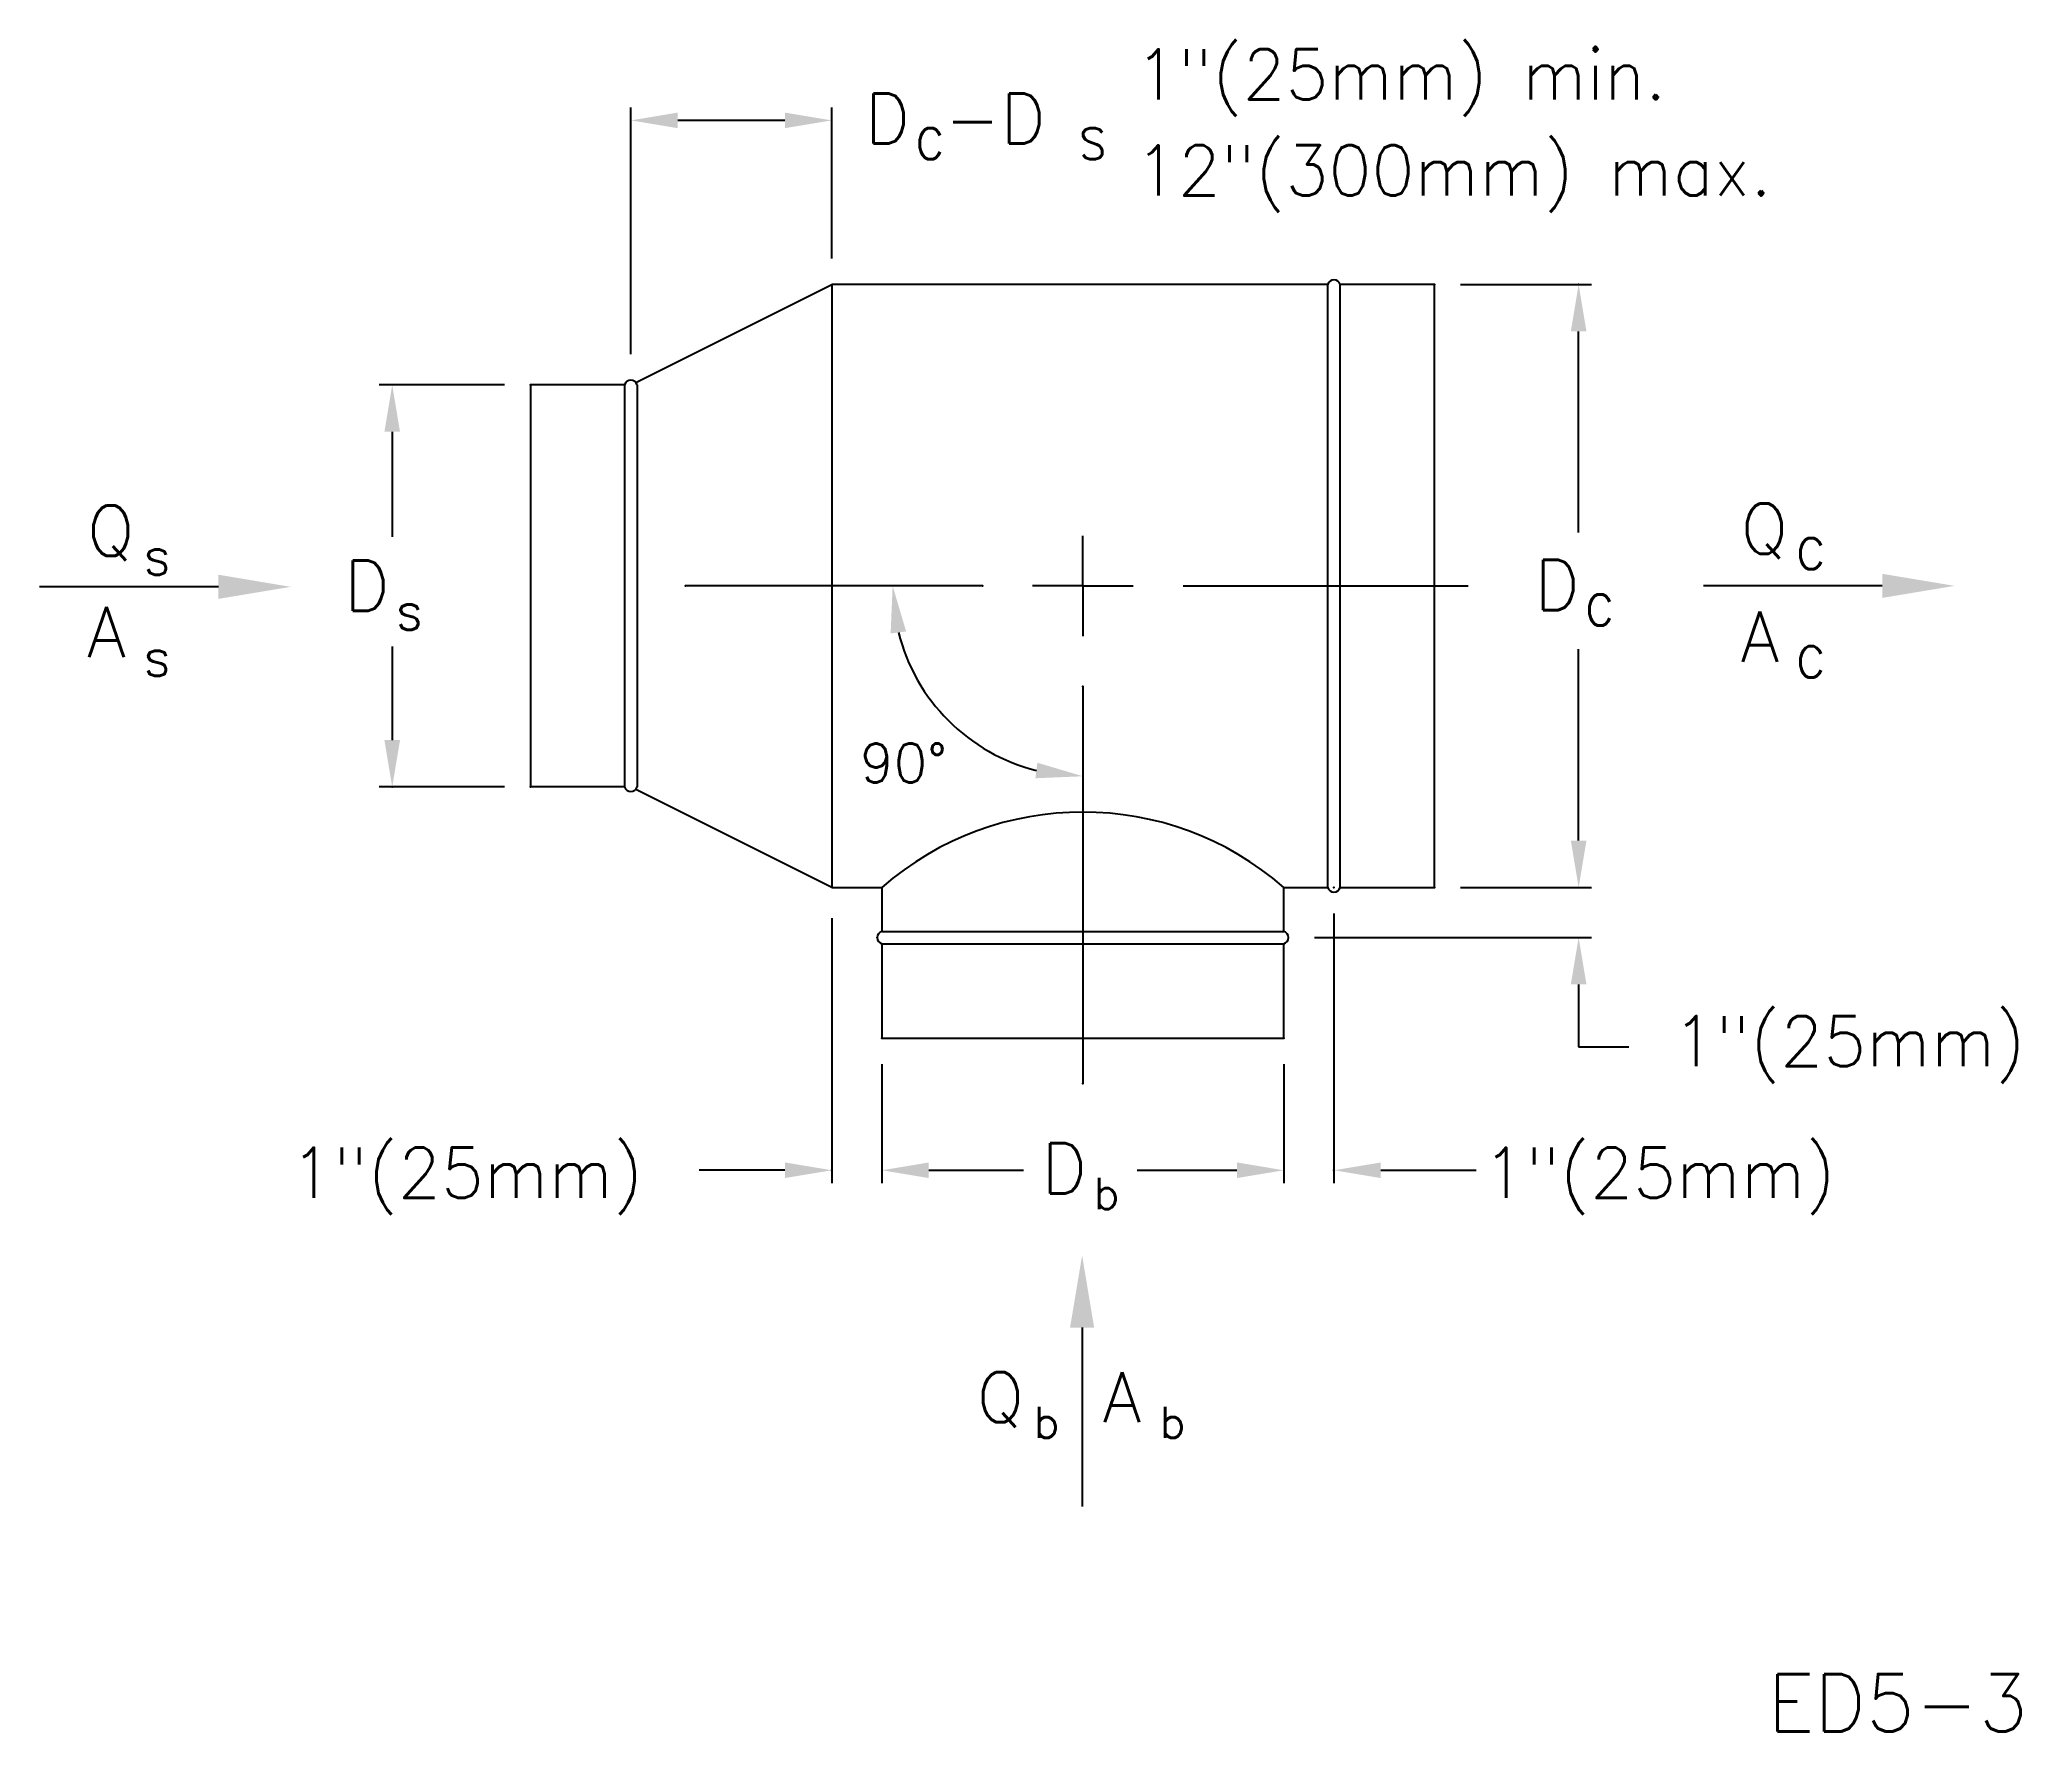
# Model space of a CAD drawing. Extents: x 1.54 to 9.16, y 1.04 to 7.54.
import ezdxf
from ezdxf.enums import TextEntityAlignment as Align

# ---------------------------------------------------------------- set-up
doc = ezdxf.new("R2010")
doc.units = 0
doc.header["$LTSCALE"] = 4
doc.header["$MEASUREMENT"] = 0
doc.layers.get('0').update_dxf_attribs({"linetype": 'CONTINUOUS'})
doc.layers.add('ALT', color=7, linetype='CONTINUOUS')
doc.layers.add('NUMBER', color=7, linetype='CONTINUOUS')
doc.styles.add('ROMANS', font='romans')

msp = doc.modelspace()

# ---------------------------------------------------------------- linework, layer by layer
for p, q in [((3.835, 6.221), (4.5884, 6.5977)), ((6.4952, 6.5977), (4.5884, 6.5977)), ((4.5884, 6.5977), (4.5884, 4.2806)), ((6.4952, 4.2806), (6.4952, 6.5977)), ((6.9055, 6.5977), (6.5435, 6.5977)), ((6.5435, 4.2806), (6.5435, 6.5977)), ((6.9055, 4.2806), (6.9055, 6.5977)), ((3.7919, 6.2115), (3.4298, 6.2115)), ((3.4298, 6.2115), (3.4298, 4.6668)), ((3.7919, 6.2115), (3.7919, 4.6668)), ((3.8401, 6.2115), (3.8401, 4.6668)), ((5.5539, 5.4391), (5.5539, 5.6322)), ((2.2302, 5.4358), (1.5428, 5.4358)), ((5.1677, 5.4391), (4.0267, 5.4391)), ((5.5539, 5.4391), (5.3608, 5.4391)), ((5.5539, 5.4391), (5.7469, 5.4391)), ((5.5539, 5.4391), (5.5539, 5.246)), ((5.94, 5.4391), (7.0353, 5.4391)), ((8.6272, 5.4395), (7.9398, 5.4395)), ((5.5539, 5.053), (5.5539, 3.5267)), ((3.7919, 4.6668), (3.4298, 4.6668)), ((4.5884, 4.2806), (3.835, 4.6573)), ((4.5884, 4.2806), (4.7815, 4.2806)), ((4.7815, 4.2806), (4.7815, 4.1116)), ((6.3262, 4.2806), (6.4952, 4.2806)), ((6.3262, 4.1116), (6.3262, 4.2806)), ((6.5435, 4.2806), (6.9055, 4.2806)), ((4.7815, 4.1116), (6.3262, 4.1116)), ((4.7815, 4.0633), (6.3262, 4.0633)), ((4.7815, 4.0633), (4.7815, 3.7013)), ((6.3262, 3.7013), (6.3262, 4.0633)), ((4.7815, 3.7013), (6.3262, 3.7013)), ((5.5509, 2.5885), (5.5509, 1.9011))]:
    msp.add_line(p, q)
at = {"linetype": 'ByBlock'}
for p, q in [((7.0055, 6.5977), (7.51, 6.5977)), ((7.0055, 6.5977), (7.51, 6.5977)), ((7.46, 5.6444), (7.46, 6.4177)), ((3.3298, 6.2115), (2.8485, 6.2115)), ((2.8985, 6.0315), (2.8985, 5.628)), ((2.8985, 5.2062), (2.8985, 4.8468)), ((7.46, 4.4606), (7.46, 5.1966)), ((3.3298, 4.6668), (2.8485, 4.6668)), ((7.0055, 4.2806), (7.51, 4.2806)), ((4.7815, 3.6013), (4.7815, 3.1434)), ((6.3262, 3.6013), (6.3262, 3.1434)), ((4.9615, 3.1934), (5.325, 3.1934)), ((5.762, 3.1934), (6.1462, 3.1934))]:
    msp.add_line(p, q, dxfattribs=at)
for centre, radius, start, end in [((6.5193, 6.5907), 0.0251, 16.2602, 163.7398), ((3.816, 6.2045), 0.0251, 16.2602, 163.7398), ((3.816, 4.6738), 0.0251, 196.2602, 343.7398), ((5.5539, 3.3949), 1.1752, 48.90996, 131.09004), ((6.5193, 4.2876), 0.0251, 196.2602, 343.7398), ((4.7885, 4.0875), 0.0251, 106.2602, 253.7398), ((6.3192, 4.0875), 0.0251, 286.2602, 73.7398)]:
    msp.add_arc(centre, radius, start, end)
msp.add_arc((5.5539, 5.4391), 0.7314, 194.13648, 255.86352, dxfattribs=at)
for points in [[(7.43, 6.4177), (7.49, 6.4177), (7.46, 6.5977)], [(7.43, 6.4177), (7.49, 6.4177), (7.46, 6.5977)], [(2.8685, 6.0315), (2.9285, 6.0315), (2.8985, 6.2115)], [(4.8744, 5.2642), (4.8148, 5.2568), (4.8225, 5.4391)], [(2.8685, 4.8468), (2.9285, 4.8468), (2.8985, 4.6668)], [(5.3789, 4.7597), (5.3715, 4.7001), (5.5539, 4.7077)], [(7.43, 4.4606), (7.49, 4.4606), (7.46, 4.2806)], [(4.9615, 3.1634), (4.9615, 3.2234), (4.7815, 3.1934)], [(6.1462, 3.1634), (6.1462, 3.2234), (6.3262, 3.1934)]]:
    msp.add_solid(points, dxfattribs=at)
for points in [[(8.6272, 5.4858), (8.6272, 5.3931), (8.9053, 5.4395)], [(2.2302, 5.4822), (2.2302, 5.3895), (2.5082, 5.4358)], [(5.5045, 2.5885), (5.5972, 2.5885), (5.5509, 2.8665)]]:
    msp.add_solid(points)
at = {"layer": 'ALT', "linetype": 'ByBlock'}
for p, q in [((3.816, 6.3296), (3.816, 7.2785)), ((4.5884, 6.6977), (4.5884, 7.2785)), ((4.4084, 7.2285), (3.996, 7.2285)), ((4.5884, 4.1625), (4.5884, 3.1434)), ((6.5193, 4.1806), (6.5193, 3.1434)), ((6.4443, 4.0875), (7.51, 4.0875)), ((7.46, 3.9075), (7.46, 3.8634)), ((7.46, 3.8634), (7.46, 3.6673)), ((4.2284, 3.1934), (4.0785, 3.1934)), ((4.4084, 3.1934), (4.2284, 3.1934)), ((6.6993, 3.1934), (6.8793, 3.1934)), ((6.8793, 3.1934), (7.066, 3.1934))]:
    msp.add_line(p, q, dxfattribs=at)
at = {"layer": 'ALT'}
msp.add_line((7.46, 3.6673), (7.6531, 3.6673), dxfattribs=at)
at = {"layer": 'ALT', "linetype": 'ByBlock'}
msp.add_point((6.5193, 3.1934), dxfattribs=at)
for points in [[(3.996, 7.1985), (3.996, 7.2585), (3.816, 7.2285)], [(4.4084, 7.1985), (4.4084, 7.2585), (4.5884, 7.2285)], [(7.43, 3.9075), (7.49, 3.9075), (7.46, 4.0875)], [(4.4084, 3.1634), (4.4084, 3.2234), (4.5884, 3.1934)], [(6.6993, 3.1634), (6.6993, 3.2234), (6.5193, 3.1934)]]:
    msp.add_solid(points, dxfattribs=at)
at = {"layer": 'NUMBER', "linetype": 'ByBlock'}
for p in [(6.9055, 6.5977), (6.9055, 6.5977), (7.46, 6.5977), (3.4298, 6.2115), (4.0267, 5.4391), (5.1677, 5.4391), (5.5539, 5.053), (2.8985, 4.6668), (3.4298, 4.6668), (6.5193, 4.2806), (6.9055, 4.2806), (4.7634, 4.0875), (4.7815, 3.7013), (4.7815, 3.7013), (6.3262, 3.7013), (6.3262, 3.7013), (5.5539, 3.5267), (4.5884, 3.1934)]:
    msp.add_point(p, dxfattribs=at)

# ---------------------------------------------------------------- texts
at = {"style": 'ROMANS'}
for s, height, p in [('Q', 0.1931, (1.7253, 5.5549)), ('Q', 0.1931, (8.0827, 5.5631)), ('D', 0.1931, (2.7144, 5.3435)), ('D', 0.1931, (7.2899, 5.3466)), ('A', 0.1931, (1.7253, 5.1657)), ('A', 0.1931, (8.0827, 5.1473)), ('90%%d', 0.15, (4.6978, 4.6838)), ('D', 0.1931, (5.3954, 3.1044)), ('Q', 0.1931, (5.1454, 2.2247)), ('A', 0.1931, (5.63, 2.2247))]:
    msp.add_text(s, height=height, dxfattribs=at).set_placement(p)
for s, height, p in [('s', 0.1448, (1.9945, 5.5549)), ('C', 0.12, (8.352, 5.5631)), ('s', 0.1448, (2.9644, 5.3435)), ('C', 0.12, (7.5398, 5.3466)), ('s', 0.1448, (1.9945, 5.1657)), ('C', 0.12, (8.352, 5.1473)), ('b', 0.12, (5.6454, 3.1044)), ('b', 0.12, (5.4146, 2.2247)), ('b', 0.12, (5.8992, 2.2247))]:
    msp.add_text(s, height=height, dxfattribs=at).set_placement(p, align=Align.MIDDLE)
at = {"layer": 'ALT', "style": 'ROMANS'}
for s, height, p in [('1"(25mm) min.', 0.193095, (5.7537, 7.309)), ('D -D', 0.1931, (4.7157, 7.1392)), ('12"(300mm) max.', 0.193095, (5.7534, 6.9397)), ('1"(25mm)', 0.1931, (7.8212, 3.593)), ('1"(25mm)', 0.1931, (2.5064, 3.0873)), ('1"(25mm)', 0.1931, (7.0902, 3.0873))]:
    msp.add_text(s, height=height, dxfattribs=at).set_placement(p)
for s, p in [('C', (4.9657, 7.1392)), ('S', (5.5915, 7.1392))]:
    msp.add_text(s, height=0.12, dxfattribs=at).set_placement(p, align=Align.MIDDLE)
at = {"layer": 'NUMBER', "style": 'ROMANS'}
msp.add_text('ED5-3', height=0.22, dxfattribs=at).set_placement((8.1873, 1.0368))

doc.saveas('drawing.dxf')
